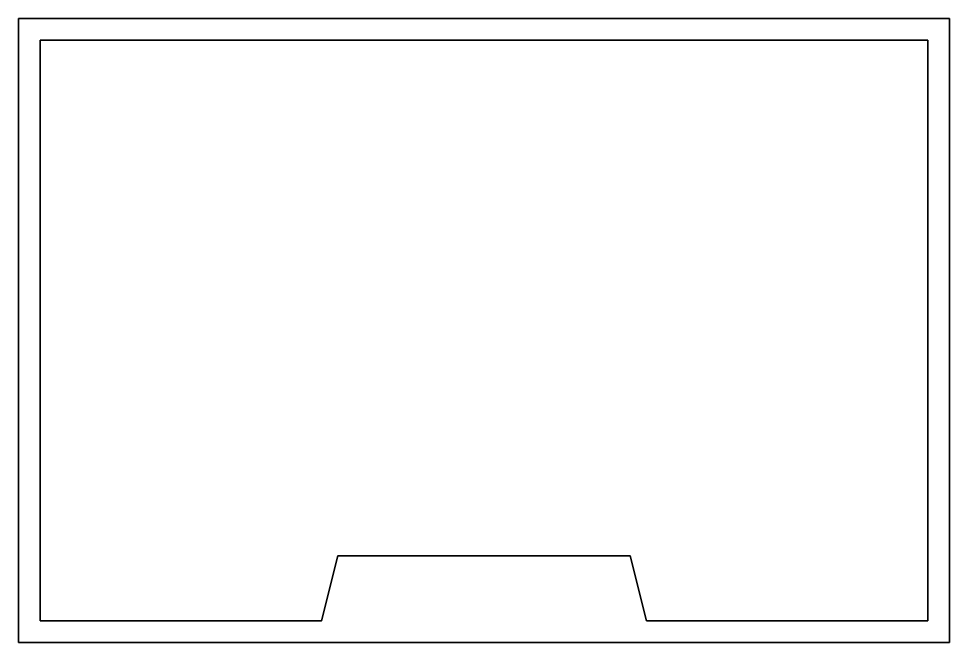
# Model space of a CAD drawing. Header units: millimetres. Extents: x -110 to 320, y 5 to 293.
import ezdxf

# ---------------------------------------------------------------- set-up
doc = ezdxf.new("R2010")
doc.units = ezdxf.units.MM
doc.header["$MEASUREMENT"] = 0
doc.layers.get('0').update_dxf_attribs({"lineweight": 0})
doc.layers.add('Safety', color=7, linetype='Continuous', lineweight=0)

msp = doc.modelspace()

# ---------------------------------------------------------------- linework, layer by layer
at = {"color": 18, "lineweight": 35, "true_color": 0x000000}
msp.add_lwpolyline([(180.3, 14.52), (310.3, 14.52), (310.3, 282.52), (-99.7, 282.52), (-99.7, 14.52), (30.3, 14.52), (37.8, 44.52), (172.8, 44.52)], close=True, dxfattribs=at)
at = {"layer": 'Safety', "color": 18, "lineweight": 35, "true_color": 0x000000}
msp.add_lwpolyline([(320.3, 4.52), (-109.7, 4.52), (-109.7, 292.52), (320.3, 292.52)], close=True, dxfattribs=at)

doc.saveas('drawing.dxf')
